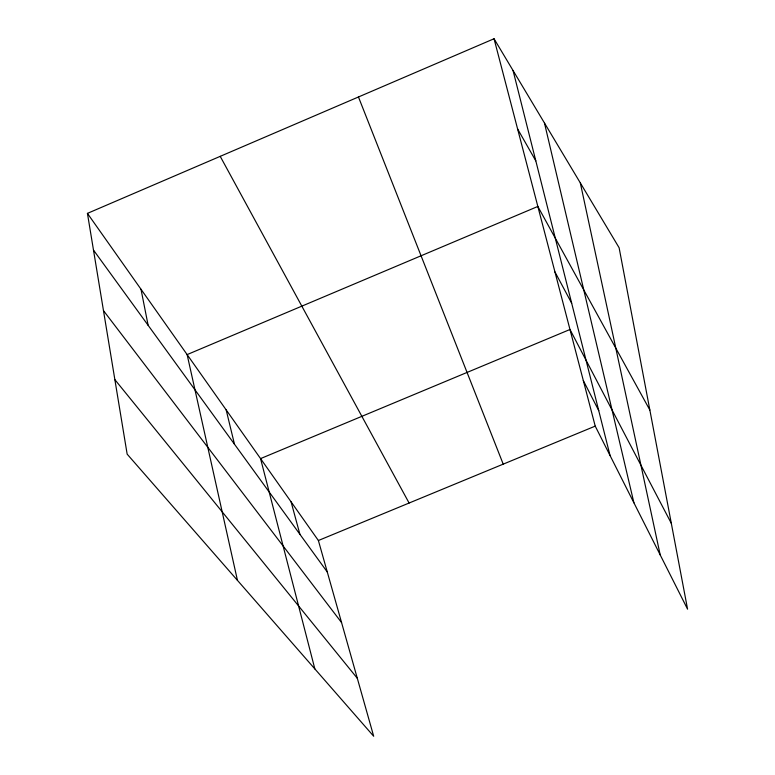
<?xml version="1.0" encoding="UTF-8"?>
<svg xmlns="http://www.w3.org/2000/svg" width="775" height="775" viewBox="0 0 775 775"><rect width="100%" height="100%" fill="white"/><g stroke="black" fill="none" stroke-linecap="round" stroke-linejoin="round"><path stroke-width="1.16" d="M87.43 213.377L318.389 540.514L373.686 736.25L127.158 454.15L87.43 213.377L494.043 38.75L619.118 247.748L687.57 609.16L595.219 426.124L494.043 38.75M318.389 540.514L595.219 426.124M114.865 379.634L357.314 678.299M103.472 310.62L341.572 622.577M93.484 250.073L327.282 571.998M517.603 128.95L535.816 160.871M649.857 410.043L537.84 206.45L187.124 354.601L237.45 580.349M220.216 156.347L409.103 503.033M554.939 271.909L571.679 303.19M671.324 523.357L569.983 329.491L260.555 458.606L314.853 668.932M583.313 380.554L598.746 410.634M358.457 96.982L503.217 464.147M291.09 501.861L299.896 534.285M513.05 70.515L610.051 455.526M226.164 409.888L234.476 444.22M544.457 122.992L633.911 502.801M580.32 182.919L660.203 554.919M141.002 289.259L148.132 325.316"/></g></svg>
